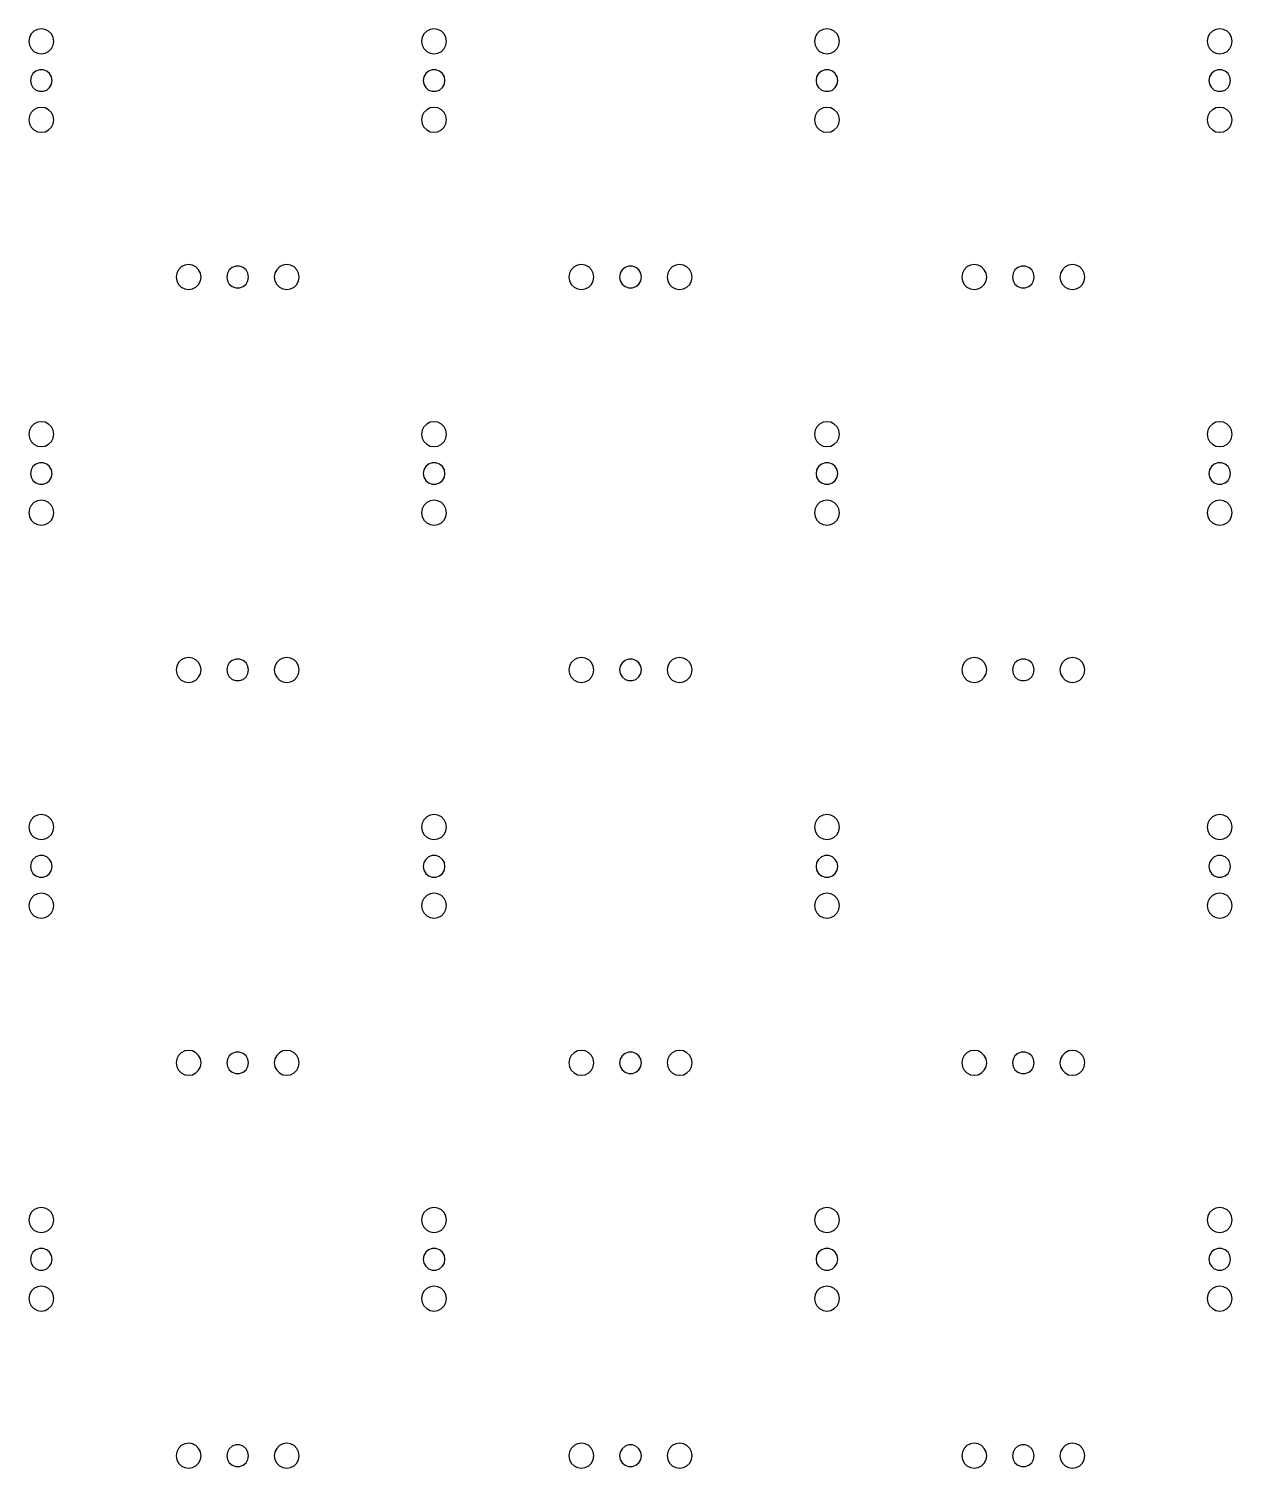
# Model space of a CAD drawing. Extents: x 218 to 2830, y 49 to 1501.
# Drawn here: x 218 to 830, y 769 to 1501 of the extents above; entities that cross this region are included whole.
import ezdxf

# ---------------------------------------------------------------- set-up
doc = ezdxf.new("R2010")
doc.units = 0
doc.layers.get('0').update_dxf_attribs({"linetype": 'CONTINUOUS'})

msp = doc.modelspace()

# ---------------------------------------------------------------- linework, layer by layer
for points in [[(225.962, 1488.96), (227.732, 1489.86), (229.137, 1491.27), (230.039, 1493.04), (230.35, 1495), (230.039, 1496.96), (229.137, 1498.73), (227.732, 1500.14), (225.962, 1501.04), (224, 1501.35), (222.038, 1501.04), (220.268, 1500.14), (218.863, 1498.73), (217.961, 1496.96), (217.65, 1495), (217.961, 1493.04), (218.863, 1491.27), (220.268, 1489.86), (222.038, 1488.96), (224, 1488.65)], [(425.962, 1488.96), (427.732, 1489.86), (429.137, 1491.27), (430.039, 1493.04), (430.35, 1495), (430.039, 1496.96), (429.137, 1498.73), (427.732, 1500.14), (425.962, 1501.04), (424, 1501.35), (422.038, 1501.04), (420.268, 1500.14), (418.863, 1498.73), (417.961, 1496.96), (417.65, 1495), (417.961, 1493.04), (418.863, 1491.27), (420.268, 1489.86), (422.038, 1488.96), (424, 1488.65)], [(625.962, 1488.96), (627.732, 1489.86), (629.137, 1491.27), (630.039, 1493.04), (630.35, 1495), (630.039, 1496.96), (629.137, 1498.73), (627.732, 1500.14), (625.962, 1501.04), (624, 1501.35), (622.038, 1501.04), (620.268, 1500.14), (618.863, 1498.73), (617.961, 1496.96), (617.65, 1495), (617.961, 1493.04), (618.863, 1491.27), (620.268, 1489.86), (622.038, 1488.96), (624, 1488.65)], [(825.962, 1488.96), (827.732, 1489.86), (829.137, 1491.27), (830.039, 1493.04), (830.35, 1495), (830.039, 1496.96), (829.137, 1498.73), (827.732, 1500.14), (825.962, 1501.04), (824, 1501.35), (822.038, 1501.04), (820.268, 1500.14), (818.863, 1498.73), (817.961, 1496.96), (817.65, 1495), (817.961, 1493.04), (818.863, 1491.27), (820.268, 1489.86), (822.038, 1488.96), (824, 1488.65)], [(226.778, 1470.19), (228.256, 1471.43), (229.221, 1473.1), (229.556, 1475), (229.221, 1476.9), (228.256, 1478.57), (226.778, 1479.81), (224.965, 1480.47), (223.035, 1480.47), (221.222, 1479.81), (219.744, 1478.57), (218.779, 1476.9), (218.444, 1475), (218.779, 1473.1), (219.744, 1471.43), (221.222, 1470.19), (223.035, 1469.53), (224.965, 1469.53)], [(426.778, 1470.19), (428.256, 1471.43), (429.221, 1473.1), (429.556, 1475), (429.221, 1476.9), (428.256, 1478.57), (426.778, 1479.81), (424.965, 1480.47), (423.035, 1480.47), (421.222, 1479.81), (419.744, 1478.57), (418.779, 1476.9), (418.444, 1475), (418.779, 1473.1), (419.744, 1471.43), (421.222, 1470.19), (423.035, 1469.53), (424.965, 1469.53)], [(626.778, 1470.19), (628.256, 1471.43), (629.221, 1473.1), (629.556, 1475), (629.221, 1476.9), (628.256, 1478.57), (626.778, 1479.81), (624.965, 1480.47), (623.035, 1480.47), (621.222, 1479.81), (619.744, 1478.57), (618.779, 1476.9), (618.444, 1475), (618.779, 1473.1), (619.744, 1471.43), (621.222, 1470.19), (623.035, 1469.53), (624.965, 1469.53)], [(826.778, 1470.19), (828.256, 1471.43), (829.221, 1473.1), (829.556, 1475), (829.221, 1476.9), (828.256, 1478.57), (826.778, 1479.81), (824.965, 1480.47), (823.035, 1480.47), (821.222, 1479.81), (819.744, 1478.57), (818.779, 1476.9), (818.444, 1475), (818.779, 1473.1), (819.744, 1471.43), (821.222, 1470.19), (823.035, 1469.53), (824.965, 1469.53)], [(225.962, 1448.96), (227.732, 1449.86), (229.137, 1451.27), (230.039, 1453.04), (230.35, 1455), (230.039, 1456.96), (229.137, 1458.73), (227.732, 1460.14), (225.962, 1461.04), (224, 1461.35), (222.038, 1461.04), (220.268, 1460.14), (218.863, 1458.73), (217.961, 1456.96), (217.65, 1455), (217.961, 1453.04), (218.863, 1451.27), (220.268, 1449.86), (222.038, 1448.96), (224, 1448.65)], [(425.962, 1448.96), (427.732, 1449.86), (429.137, 1451.27), (430.039, 1453.04), (430.35, 1455), (430.039, 1456.96), (429.137, 1458.73), (427.732, 1460.14), (425.962, 1461.04), (424, 1461.35), (422.038, 1461.04), (420.268, 1460.14), (418.863, 1458.73), (417.961, 1456.96), (417.65, 1455), (417.961, 1453.04), (418.863, 1451.27), (420.268, 1449.86), (422.038, 1448.96), (424, 1448.65)], [(625.962, 1448.96), (627.732, 1449.86), (629.137, 1451.27), (630.039, 1453.04), (630.35, 1455), (630.039, 1456.96), (629.137, 1458.73), (627.732, 1460.14), (625.962, 1461.04), (624, 1461.35), (622.038, 1461.04), (620.268, 1460.14), (618.863, 1458.73), (617.961, 1456.96), (617.65, 1455), (617.961, 1453.04), (618.863, 1451.27), (620.268, 1449.86), (622.038, 1448.96), (624, 1448.65)], [(825.962, 1448.96), (827.732, 1449.86), (829.137, 1451.27), (830.039, 1453.04), (830.35, 1455), (830.039, 1456.96), (829.137, 1458.73), (827.732, 1460.14), (825.962, 1461.04), (824, 1461.35), (822.038, 1461.04), (820.268, 1460.14), (818.863, 1458.73), (817.961, 1456.96), (817.65, 1455), (817.961, 1453.04), (818.863, 1451.27), (820.268, 1449.86), (822.038, 1448.96), (824, 1448.65)], [(300.962, 1368.96), (302.732, 1369.86), (304.137, 1371.27), (305.039, 1373.04), (305.35, 1375), (305.039, 1376.96), (304.137, 1378.73), (302.732, 1380.14), (300.962, 1381.04), (299, 1381.35), (297.038, 1381.04), (295.268, 1380.14), (293.863, 1378.73), (292.961, 1376.96), (292.65, 1375), (292.961, 1373.04), (293.863, 1371.27), (295.268, 1369.86), (297.038, 1368.96), (299, 1368.65)], [(326.778, 1370.19), (328.256, 1371.43), (329.221, 1373.1), (329.556, 1375), (329.221, 1376.9), (328.256, 1378.57), (326.778, 1379.81), (324.965, 1380.47), (323.035, 1380.47), (321.222, 1379.81), (319.744, 1378.57), (318.779, 1376.9), (318.444, 1375), (318.779, 1373.1), (319.744, 1371.43), (321.222, 1370.19), (323.035, 1369.53), (324.965, 1369.53)], [(350.962, 1368.96), (352.732, 1369.86), (354.137, 1371.27), (355.039, 1373.04), (355.35, 1375), (355.039, 1376.96), (354.137, 1378.73), (352.732, 1380.14), (350.962, 1381.04), (349, 1381.35), (347.038, 1381.04), (345.268, 1380.14), (343.863, 1378.73), (342.961, 1376.96), (342.65, 1375), (342.961, 1373.04), (343.863, 1371.27), (345.268, 1369.86), (347.038, 1368.96), (349, 1368.65)], [(500.962, 1368.96), (502.732, 1369.86), (504.137, 1371.27), (505.039, 1373.04), (505.35, 1375), (505.039, 1376.96), (504.137, 1378.73), (502.732, 1380.14), (500.962, 1381.04), (499, 1381.35), (497.038, 1381.04), (495.268, 1380.14), (493.863, 1378.73), (492.961, 1376.96), (492.65, 1375), (492.961, 1373.04), (493.863, 1371.27), (495.268, 1369.86), (497.038, 1368.96), (499, 1368.65)], [(526.778, 1370.19), (528.256, 1371.43), (529.221, 1373.1), (529.556, 1375), (529.221, 1376.9), (528.256, 1378.57), (526.778, 1379.81), (524.965, 1380.47), (523.035, 1380.47), (521.222, 1379.81), (519.744, 1378.57), (518.779, 1376.9), (518.444, 1375), (518.779, 1373.1), (519.744, 1371.43), (521.222, 1370.19), (523.035, 1369.53), (524.965, 1369.53)], [(550.962, 1368.96), (552.732, 1369.86), (554.137, 1371.27), (555.039, 1373.04), (555.35, 1375), (555.039, 1376.96), (554.137, 1378.73), (552.732, 1380.14), (550.962, 1381.04), (549, 1381.35), (547.038, 1381.04), (545.268, 1380.14), (543.863, 1378.73), (542.961, 1376.96), (542.65, 1375), (542.961, 1373.04), (543.863, 1371.27), (545.268, 1369.86), (547.038, 1368.96), (549, 1368.65)], [(700.962, 1368.96), (702.732, 1369.86), (704.137, 1371.27), (705.039, 1373.04), (705.35, 1375), (705.039, 1376.96), (704.137, 1378.73), (702.732, 1380.14), (700.962, 1381.04), (699, 1381.35), (697.038, 1381.04), (695.268, 1380.14), (693.863, 1378.73), (692.961, 1376.96), (692.65, 1375), (692.961, 1373.04), (693.863, 1371.27), (695.268, 1369.86), (697.038, 1368.96), (699, 1368.65)], [(726.778, 1370.19), (728.256, 1371.43), (729.221, 1373.1), (729.556, 1375), (729.221, 1376.9), (728.256, 1378.57), (726.778, 1379.81), (724.965, 1380.47), (723.035, 1380.47), (721.222, 1379.81), (719.744, 1378.57), (718.779, 1376.9), (718.444, 1375), (718.779, 1373.1), (719.744, 1371.43), (721.222, 1370.19), (723.035, 1369.53), (724.965, 1369.53)], [(750.962, 1368.96), (752.732, 1369.86), (754.137, 1371.27), (755.039, 1373.04), (755.35, 1375), (755.039, 1376.96), (754.137, 1378.73), (752.732, 1380.14), (750.962, 1381.04), (749, 1381.35), (747.038, 1381.04), (745.268, 1380.14), (743.863, 1378.73), (742.961, 1376.96), (742.65, 1375), (742.961, 1373.04), (743.863, 1371.27), (745.268, 1369.86), (747.038, 1368.96), (749, 1368.65)], [(225.962, 1288.96), (227.732, 1289.86), (229.137, 1291.27), (230.039, 1293.04), (230.35, 1295), (230.039, 1296.96), (229.137, 1298.73), (227.732, 1300.14), (225.962, 1301.04), (224, 1301.35), (222.038, 1301.04), (220.268, 1300.14), (218.863, 1298.73), (217.961, 1296.96), (217.65, 1295), (217.961, 1293.04), (218.863, 1291.27), (220.268, 1289.86), (222.038, 1288.96), (224, 1288.65)], [(425.962, 1288.96), (427.732, 1289.86), (429.137, 1291.27), (430.039, 1293.04), (430.35, 1295), (430.039, 1296.96), (429.137, 1298.73), (427.732, 1300.14), (425.962, 1301.04), (424, 1301.35), (422.038, 1301.04), (420.268, 1300.14), (418.863, 1298.73), (417.961, 1296.96), (417.65, 1295), (417.961, 1293.04), (418.863, 1291.27), (420.268, 1289.86), (422.038, 1288.96), (424, 1288.65)], [(625.962, 1288.96), (627.732, 1289.86), (629.137, 1291.27), (630.039, 1293.04), (630.35, 1295), (630.039, 1296.96), (629.137, 1298.73), (627.732, 1300.14), (625.962, 1301.04), (624, 1301.35), (622.038, 1301.04), (620.268, 1300.14), (618.863, 1298.73), (617.961, 1296.96), (617.65, 1295), (617.961, 1293.04), (618.863, 1291.27), (620.268, 1289.86), (622.038, 1288.96), (624, 1288.65)], [(825.962, 1288.96), (827.732, 1289.86), (829.137, 1291.27), (830.039, 1293.04), (830.35, 1295), (830.039, 1296.96), (829.137, 1298.73), (827.732, 1300.14), (825.962, 1301.04), (824, 1301.35), (822.038, 1301.04), (820.268, 1300.14), (818.863, 1298.73), (817.961, 1296.96), (817.65, 1295), (817.961, 1293.04), (818.863, 1291.27), (820.268, 1289.86), (822.038, 1288.96), (824, 1288.65)], [(226.778, 1270.19), (228.256, 1271.43), (229.221, 1273.1), (229.556, 1275), (229.221, 1276.9), (228.256, 1278.57), (226.778, 1279.81), (224.965, 1280.47), (223.035, 1280.47), (221.222, 1279.81), (219.744, 1278.57), (218.779, 1276.9), (218.444, 1275), (218.779, 1273.1), (219.744, 1271.43), (221.222, 1270.19), (223.035, 1269.53), (224.965, 1269.53)], [(426.778, 1270.19), (428.256, 1271.43), (429.221, 1273.1), (429.556, 1275), (429.221, 1276.9), (428.256, 1278.57), (426.778, 1279.81), (424.965, 1280.47), (423.035, 1280.47), (421.222, 1279.81), (419.744, 1278.57), (418.779, 1276.9), (418.444, 1275), (418.779, 1273.1), (419.744, 1271.43), (421.222, 1270.19), (423.035, 1269.53), (424.965, 1269.53)], [(626.778, 1270.19), (628.256, 1271.43), (629.221, 1273.1), (629.556, 1275), (629.221, 1276.9), (628.256, 1278.57), (626.778, 1279.81), (624.965, 1280.47), (623.035, 1280.47), (621.222, 1279.81), (619.744, 1278.57), (618.779, 1276.9), (618.444, 1275), (618.779, 1273.1), (619.744, 1271.43), (621.222, 1270.19), (623.035, 1269.53), (624.965, 1269.53)], [(826.778, 1270.19), (828.256, 1271.43), (829.221, 1273.1), (829.556, 1275), (829.221, 1276.9), (828.256, 1278.57), (826.778, 1279.81), (824.965, 1280.47), (823.035, 1280.47), (821.222, 1279.81), (819.744, 1278.57), (818.779, 1276.9), (818.444, 1275), (818.779, 1273.1), (819.744, 1271.43), (821.222, 1270.19), (823.035, 1269.53), (824.965, 1269.53)], [(225.962, 1248.96), (227.732, 1249.86), (229.137, 1251.27), (230.039, 1253.04), (230.35, 1255), (230.039, 1256.96), (229.137, 1258.73), (227.732, 1260.14), (225.962, 1261.04), (224, 1261.35), (222.038, 1261.04), (220.268, 1260.14), (218.863, 1258.73), (217.961, 1256.96), (217.65, 1255), (217.961, 1253.04), (218.863, 1251.27), (220.268, 1249.86), (222.038, 1248.96), (224, 1248.65)], [(425.962, 1248.96), (427.732, 1249.86), (429.137, 1251.27), (430.039, 1253.04), (430.35, 1255), (430.039, 1256.96), (429.137, 1258.73), (427.732, 1260.14), (425.962, 1261.04), (424, 1261.35), (422.038, 1261.04), (420.268, 1260.14), (418.863, 1258.73), (417.961, 1256.96), (417.65, 1255), (417.961, 1253.04), (418.863, 1251.27), (420.268, 1249.86), (422.038, 1248.96), (424, 1248.65)], [(625.962, 1248.96), (627.732, 1249.86), (629.137, 1251.27), (630.039, 1253.04), (630.35, 1255), (630.039, 1256.96), (629.137, 1258.73), (627.732, 1260.14), (625.962, 1261.04), (624, 1261.35), (622.038, 1261.04), (620.268, 1260.14), (618.863, 1258.73), (617.961, 1256.96), (617.65, 1255), (617.961, 1253.04), (618.863, 1251.27), (620.268, 1249.86), (622.038, 1248.96), (624, 1248.65)], [(825.962, 1248.96), (827.732, 1249.86), (829.137, 1251.27), (830.039, 1253.04), (830.35, 1255), (830.039, 1256.96), (829.137, 1258.73), (827.732, 1260.14), (825.962, 1261.04), (824, 1261.35), (822.038, 1261.04), (820.268, 1260.14), (818.863, 1258.73), (817.961, 1256.96), (817.65, 1255), (817.961, 1253.04), (818.863, 1251.27), (820.268, 1249.86), (822.038, 1248.96), (824, 1248.65)], [(300.962, 1168.96), (302.732, 1169.86), (304.137, 1171.27), (305.039, 1173.04), (305.35, 1175), (305.039, 1176.96), (304.137, 1178.73), (302.732, 1180.14), (300.962, 1181.04), (299, 1181.35), (297.038, 1181.04), (295.268, 1180.14), (293.863, 1178.73), (292.961, 1176.96), (292.65, 1175), (292.961, 1173.04), (293.863, 1171.27), (295.268, 1169.86), (297.038, 1168.96), (299, 1168.65)], [(326.778, 1170.19), (328.256, 1171.43), (329.221, 1173.1), (329.556, 1175), (329.221, 1176.9), (328.256, 1178.57), (326.778, 1179.81), (324.965, 1180.47), (323.035, 1180.47), (321.222, 1179.81), (319.744, 1178.57), (318.779, 1176.9), (318.444, 1175), (318.779, 1173.1), (319.744, 1171.43), (321.222, 1170.19), (323.035, 1169.53), (324.965, 1169.53)], [(350.962, 1168.96), (352.732, 1169.86), (354.137, 1171.27), (355.039, 1173.04), (355.35, 1175), (355.039, 1176.96), (354.137, 1178.73), (352.732, 1180.14), (350.962, 1181.04), (349, 1181.35), (347.038, 1181.04), (345.268, 1180.14), (343.863, 1178.73), (342.961, 1176.96), (342.65, 1175), (342.961, 1173.04), (343.863, 1171.27), (345.268, 1169.86), (347.038, 1168.96), (349, 1168.65)], [(500.962, 1168.96), (502.732, 1169.86), (504.137, 1171.27), (505.039, 1173.04), (505.35, 1175), (505.039, 1176.96), (504.137, 1178.73), (502.732, 1180.14), (500.962, 1181.04), (499, 1181.35), (497.038, 1181.04), (495.268, 1180.14), (493.863, 1178.73), (492.961, 1176.96), (492.65, 1175), (492.961, 1173.04), (493.863, 1171.27), (495.268, 1169.86), (497.038, 1168.96), (499, 1168.65)], [(526.778, 1170.19), (528.256, 1171.43), (529.221, 1173.1), (529.556, 1175), (529.221, 1176.9), (528.256, 1178.57), (526.778, 1179.81), (524.965, 1180.47), (523.035, 1180.47), (521.222, 1179.81), (519.744, 1178.57), (518.779, 1176.9), (518.444, 1175), (518.779, 1173.1), (519.744, 1171.43), (521.222, 1170.19), (523.035, 1169.53), (524.965, 1169.53)], [(550.962, 1168.96), (552.732, 1169.86), (554.137, 1171.27), (555.039, 1173.04), (555.35, 1175), (555.039, 1176.96), (554.137, 1178.73), (552.732, 1180.14), (550.962, 1181.04), (549, 1181.35), (547.038, 1181.04), (545.268, 1180.14), (543.863, 1178.73), (542.961, 1176.96), (542.65, 1175), (542.961, 1173.04), (543.863, 1171.27), (545.268, 1169.86), (547.038, 1168.96), (549, 1168.65)], [(700.962, 1168.96), (702.732, 1169.86), (704.137, 1171.27), (705.039, 1173.04), (705.35, 1175), (705.039, 1176.96), (704.137, 1178.73), (702.732, 1180.14), (700.962, 1181.04), (699, 1181.35), (697.038, 1181.04), (695.268, 1180.14), (693.863, 1178.73), (692.961, 1176.96), (692.65, 1175), (692.961, 1173.04), (693.863, 1171.27), (695.268, 1169.86), (697.038, 1168.96), (699, 1168.65)], [(726.778, 1170.19), (728.256, 1171.43), (729.221, 1173.1), (729.556, 1175), (729.221, 1176.9), (728.256, 1178.57), (726.778, 1179.81), (724.965, 1180.47), (723.035, 1180.47), (721.222, 1179.81), (719.744, 1178.57), (718.779, 1176.9), (718.444, 1175), (718.779, 1173.1), (719.744, 1171.43), (721.222, 1170.19), (723.035, 1169.53), (724.965, 1169.53)], [(750.962, 1168.96), (752.732, 1169.86), (754.137, 1171.27), (755.039, 1173.04), (755.35, 1175), (755.039, 1176.96), (754.137, 1178.73), (752.732, 1180.14), (750.962, 1181.04), (749, 1181.35), (747.038, 1181.04), (745.268, 1180.14), (743.863, 1178.73), (742.961, 1176.96), (742.65, 1175), (742.961, 1173.04), (743.863, 1171.27), (745.268, 1169.86), (747.038, 1168.96), (749, 1168.65)], [(225.962, 1088.96), (227.732, 1089.86), (229.137, 1091.27), (230.039, 1093.04), (230.35, 1095), (230.039, 1096.96), (229.137, 1098.73), (227.732, 1100.14), (225.962, 1101.04), (224, 1101.35), (222.038, 1101.04), (220.268, 1100.14), (218.863, 1098.73), (217.961, 1096.96), (217.65, 1095), (217.961, 1093.04), (218.863, 1091.27), (220.268, 1089.86), (222.038, 1088.96), (224, 1088.65)], [(425.962, 1088.96), (427.732, 1089.86), (429.137, 1091.27), (430.039, 1093.04), (430.35, 1095), (430.039, 1096.96), (429.137, 1098.73), (427.732, 1100.14), (425.962, 1101.04), (424, 1101.35), (422.038, 1101.04), (420.268, 1100.14), (418.863, 1098.73), (417.961, 1096.96), (417.65, 1095), (417.961, 1093.04), (418.863, 1091.27), (420.268, 1089.86), (422.038, 1088.96), (424, 1088.65)], [(625.962, 1088.96), (627.732, 1089.86), (629.137, 1091.27), (630.039, 1093.04), (630.35, 1095), (630.039, 1096.96), (629.137, 1098.73), (627.732, 1100.14), (625.962, 1101.04), (624, 1101.35), (622.038, 1101.04), (620.268, 1100.14), (618.863, 1098.73), (617.961, 1096.96), (617.65, 1095), (617.961, 1093.04), (618.863, 1091.27), (620.268, 1089.86), (622.038, 1088.96), (624, 1088.65)], [(825.962, 1088.96), (827.732, 1089.86), (829.137, 1091.27), (830.039, 1093.04), (830.35, 1095), (830.039, 1096.96), (829.137, 1098.73), (827.732, 1100.14), (825.962, 1101.04), (824, 1101.35), (822.038, 1101.04), (820.268, 1100.14), (818.863, 1098.73), (817.961, 1096.96), (817.65, 1095), (817.961, 1093.04), (818.863, 1091.27), (820.268, 1089.86), (822.038, 1088.96), (824, 1088.65)], [(226.778, 1070.19), (228.256, 1071.43), (229.221, 1073.1), (229.556, 1075), (229.221, 1076.9), (228.256, 1078.57), (226.778, 1079.81), (224.965, 1080.47), (223.035, 1080.47), (221.222, 1079.81), (219.744, 1078.57), (218.779, 1076.9), (218.444, 1075), (218.779, 1073.1), (219.744, 1071.43), (221.222, 1070.19), (223.035, 1069.53), (224.965, 1069.53)], [(426.778, 1070.19), (428.256, 1071.43), (429.221, 1073.1), (429.556, 1075), (429.221, 1076.9), (428.256, 1078.57), (426.778, 1079.81), (424.965, 1080.47), (423.035, 1080.47), (421.222, 1079.81), (419.744, 1078.57), (418.779, 1076.9), (418.444, 1075), (418.779, 1073.1), (419.744, 1071.43), (421.222, 1070.19), (423.035, 1069.53), (424.965, 1069.53)], [(626.778, 1070.19), (628.256, 1071.43), (629.221, 1073.1), (629.556, 1075), (629.221, 1076.9), (628.256, 1078.57), (626.778, 1079.81), (624.965, 1080.47), (623.035, 1080.47), (621.222, 1079.81), (619.744, 1078.57), (618.779, 1076.9), (618.444, 1075), (618.779, 1073.1), (619.744, 1071.43), (621.222, 1070.19), (623.035, 1069.53), (624.965, 1069.53)], [(826.778, 1070.19), (828.256, 1071.43), (829.221, 1073.1), (829.556, 1075), (829.221, 1076.9), (828.256, 1078.57), (826.778, 1079.81), (824.965, 1080.47), (823.035, 1080.47), (821.222, 1079.81), (819.744, 1078.57), (818.779, 1076.9), (818.444, 1075), (818.779, 1073.1), (819.744, 1071.43), (821.222, 1070.19), (823.035, 1069.53), (824.965, 1069.53)], [(225.962, 1048.96), (227.732, 1049.86), (229.137, 1051.27), (230.039, 1053.04), (230.35, 1055), (230.039, 1056.96), (229.137, 1058.73), (227.732, 1060.14), (225.962, 1061.04), (224, 1061.35), (222.038, 1061.04), (220.268, 1060.14), (218.863, 1058.73), (217.961, 1056.96), (217.65, 1055), (217.961, 1053.04), (218.863, 1051.27), (220.268, 1049.86), (222.038, 1048.96), (224, 1048.65)], [(425.962, 1048.96), (427.732, 1049.86), (429.137, 1051.27), (430.039, 1053.04), (430.35, 1055), (430.039, 1056.96), (429.137, 1058.73), (427.732, 1060.14), (425.962, 1061.04), (424, 1061.35), (422.038, 1061.04), (420.268, 1060.14), (418.863, 1058.73), (417.961, 1056.96), (417.65, 1055), (417.961, 1053.04), (418.863, 1051.27), (420.268, 1049.86), (422.038, 1048.96), (424, 1048.65)], [(625.962, 1048.96), (627.732, 1049.86), (629.137, 1051.27), (630.039, 1053.04), (630.35, 1055), (630.039, 1056.96), (629.137, 1058.73), (627.732, 1060.14), (625.962, 1061.04), (624, 1061.35), (622.038, 1061.04), (620.268, 1060.14), (618.863, 1058.73), (617.961, 1056.96), (617.65, 1055), (617.961, 1053.04), (618.863, 1051.27), (620.268, 1049.86), (622.038, 1048.96), (624, 1048.65)], [(825.962, 1048.96), (827.732, 1049.86), (829.137, 1051.27), (830.039, 1053.04), (830.35, 1055), (830.039, 1056.96), (829.137, 1058.73), (827.732, 1060.14), (825.962, 1061.04), (824, 1061.35), (822.038, 1061.04), (820.268, 1060.14), (818.863, 1058.73), (817.961, 1056.96), (817.65, 1055), (817.961, 1053.04), (818.863, 1051.27), (820.268, 1049.86), (822.038, 1048.96), (824, 1048.65)], [(300.962, 968.961), (302.732, 969.863), (304.137, 971.268), (305.039, 973.038), (305.35, 975), (305.039, 976.962), (304.137, 978.732), (302.732, 980.137), (300.962, 981.039), (299, 981.35), (297.038, 981.039), (295.268, 980.137), (293.863, 978.732), (292.961, 976.962), (292.65, 975), (292.961, 973.038), (293.863, 971.268), (295.268, 969.863), (297.038, 968.961), (299, 968.65)], [(326.778, 970.188), (328.256, 971.429), (329.221, 973.1), (329.556, 975), (329.221, 976.9), (328.256, 978.571), (326.778, 979.812), (324.965, 980.472), (323.035, 980.472), (321.222, 979.812), (319.744, 978.571), (318.779, 976.9), (318.444, 975), (318.779, 973.1), (319.744, 971.429), (321.222, 970.188), (323.035, 969.528), (324.965, 969.528)], [(350.962, 968.961), (352.732, 969.863), (354.137, 971.268), (355.039, 973.038), (355.35, 975), (355.039, 976.962), (354.137, 978.732), (352.732, 980.137), (350.962, 981.039), (349, 981.35), (347.038, 981.039), (345.268, 980.137), (343.863, 978.732), (342.961, 976.962), (342.65, 975), (342.961, 973.038), (343.863, 971.268), (345.268, 969.863), (347.038, 968.961), (349, 968.65)], [(500.962, 968.961), (502.732, 969.863), (504.137, 971.268), (505.039, 973.038), (505.35, 975), (505.039, 976.962), (504.137, 978.732), (502.732, 980.137), (500.962, 981.039), (499, 981.35), (497.038, 981.039), (495.268, 980.137), (493.863, 978.732), (492.961, 976.962), (492.65, 975), (492.961, 973.038), (493.863, 971.268), (495.268, 969.863), (497.038, 968.961), (499, 968.65)], [(526.778, 970.188), (528.256, 971.429), (529.221, 973.1), (529.556, 975), (529.221, 976.9), (528.256, 978.571), (526.778, 979.812), (524.965, 980.472), (523.035, 980.472), (521.222, 979.812), (519.744, 978.571), (518.779, 976.9), (518.444, 975), (518.779, 973.1), (519.744, 971.429), (521.222, 970.188), (523.035, 969.528), (524.965, 969.528)], [(550.962, 968.961), (552.732, 969.863), (554.137, 971.268), (555.039, 973.038), (555.35, 975), (555.039, 976.962), (554.137, 978.732), (552.732, 980.137), (550.962, 981.039), (549, 981.35), (547.038, 981.039), (545.268, 980.137), (543.863, 978.732), (542.961, 976.962), (542.65, 975), (542.961, 973.038), (543.863, 971.268), (545.268, 969.863), (547.038, 968.961), (549, 968.65)], [(700.962, 968.961), (702.732, 969.863), (704.137, 971.268), (705.039, 973.038), (705.35, 975), (705.039, 976.962), (704.137, 978.732), (702.732, 980.137), (700.962, 981.039), (699, 981.35), (697.038, 981.039), (695.268, 980.137), (693.863, 978.732), (692.961, 976.962), (692.65, 975), (692.961, 973.038), (693.863, 971.268), (695.268, 969.863), (697.038, 968.961), (699, 968.65)], [(726.778, 970.188), (728.256, 971.429), (729.221, 973.1), (729.556, 975), (729.221, 976.9), (728.256, 978.571), (726.778, 979.812), (724.965, 980.472), (723.035, 980.472), (721.222, 979.812), (719.744, 978.571), (718.779, 976.9), (718.444, 975), (718.779, 973.1), (719.744, 971.429), (721.222, 970.188), (723.035, 969.528), (724.965, 969.528)], [(750.962, 968.961), (752.732, 969.863), (754.137, 971.268), (755.039, 973.038), (755.35, 975), (755.039, 976.962), (754.137, 978.732), (752.732, 980.137), (750.962, 981.039), (749, 981.35), (747.038, 981.039), (745.268, 980.137), (743.863, 978.732), (742.961, 976.962), (742.65, 975), (742.961, 973.038), (743.863, 971.268), (745.268, 969.863), (747.038, 968.961), (749, 968.65)], [(225.962, 888.961), (227.732, 889.863), (229.137, 891.268), (230.039, 893.038), (230.35, 895), (230.039, 896.962), (229.137, 898.732), (227.732, 900.137), (225.962, 901.039), (224, 901.35), (222.038, 901.039), (220.268, 900.137), (218.863, 898.732), (217.961, 896.962), (217.65, 895), (217.961, 893.038), (218.863, 891.268), (220.268, 889.863), (222.038, 888.961), (224, 888.65)], [(425.962, 888.961), (427.732, 889.863), (429.137, 891.268), (430.039, 893.038), (430.35, 895), (430.039, 896.962), (429.137, 898.732), (427.732, 900.137), (425.962, 901.039), (424, 901.35), (422.038, 901.039), (420.268, 900.137), (418.863, 898.732), (417.961, 896.962), (417.65, 895), (417.961, 893.038), (418.863, 891.268), (420.268, 889.863), (422.038, 888.961), (424, 888.65)], [(625.962, 888.961), (627.732, 889.863), (629.137, 891.268), (630.039, 893.038), (630.35, 895), (630.039, 896.962), (629.137, 898.732), (627.732, 900.137), (625.962, 901.039), (624, 901.35), (622.038, 901.039), (620.268, 900.137), (618.863, 898.732), (617.961, 896.962), (617.65, 895), (617.961, 893.038), (618.863, 891.268), (620.268, 889.863), (622.038, 888.961), (624, 888.65)], [(825.962, 888.961), (827.732, 889.863), (829.137, 891.268), (830.039, 893.038), (830.35, 895), (830.039, 896.962), (829.137, 898.732), (827.732, 900.137), (825.962, 901.039), (824, 901.35), (822.038, 901.039), (820.268, 900.137), (818.863, 898.732), (817.961, 896.962), (817.65, 895), (817.961, 893.038), (818.863, 891.268), (820.268, 889.863), (822.038, 888.961), (824, 888.65)], [(226.778, 870.188), (228.256, 871.429), (229.221, 873.1), (229.556, 875), (229.221, 876.9), (228.256, 878.571), (226.778, 879.812), (224.965, 880.472), (223.035, 880.472), (221.222, 879.812), (219.744, 878.571), (218.779, 876.9), (218.444, 875), (218.779, 873.1), (219.744, 871.429), (221.222, 870.188), (223.035, 869.528), (224.965, 869.528)], [(426.778, 870.188), (428.256, 871.429), (429.221, 873.1), (429.556, 875), (429.221, 876.9), (428.256, 878.571), (426.778, 879.812), (424.965, 880.472), (423.035, 880.472), (421.222, 879.812), (419.744, 878.571), (418.779, 876.9), (418.444, 875), (418.779, 873.1), (419.744, 871.429), (421.222, 870.188), (423.035, 869.528), (424.965, 869.528)], [(626.778, 870.188), (628.256, 871.429), (629.221, 873.1), (629.556, 875), (629.221, 876.9), (628.256, 878.571), (626.778, 879.812), (624.965, 880.472), (623.035, 880.472), (621.222, 879.812), (619.744, 878.571), (618.779, 876.9), (618.444, 875), (618.779, 873.1), (619.744, 871.429), (621.222, 870.188), (623.035, 869.528), (624.965, 869.528)], [(826.778, 870.188), (828.256, 871.429), (829.221, 873.1), (829.556, 875), (829.221, 876.9), (828.256, 878.571), (826.778, 879.812), (824.965, 880.472), (823.035, 880.472), (821.222, 879.812), (819.744, 878.571), (818.779, 876.9), (818.444, 875), (818.779, 873.1), (819.744, 871.429), (821.222, 870.188), (823.035, 869.528), (824.965, 869.528)], [(225.962, 848.961), (227.732, 849.863), (229.137, 851.268), (230.039, 853.038), (230.35, 855), (230.039, 856.962), (229.137, 858.732), (227.732, 860.137), (225.962, 861.039), (224, 861.35), (222.038, 861.039), (220.268, 860.137), (218.863, 858.732), (217.961, 856.962), (217.65, 855), (217.961, 853.038), (218.863, 851.268), (220.268, 849.863), (222.038, 848.961), (224, 848.65)], [(425.962, 848.961), (427.732, 849.863), (429.137, 851.268), (430.039, 853.038), (430.35, 855), (430.039, 856.962), (429.137, 858.732), (427.732, 860.137), (425.962, 861.039), (424, 861.35), (422.038, 861.039), (420.268, 860.137), (418.863, 858.732), (417.961, 856.962), (417.65, 855), (417.961, 853.038), (418.863, 851.268), (420.268, 849.863), (422.038, 848.961), (424, 848.65)], [(625.962, 848.961), (627.732, 849.863), (629.137, 851.268), (630.039, 853.038), (630.35, 855), (630.039, 856.962), (629.137, 858.732), (627.732, 860.137), (625.962, 861.039), (624, 861.35), (622.038, 861.039), (620.268, 860.137), (618.863, 858.732), (617.961, 856.962), (617.65, 855), (617.961, 853.038), (618.863, 851.268), (620.268, 849.863), (622.038, 848.961), (624, 848.65)], [(825.962, 848.961), (827.732, 849.863), (829.137, 851.268), (830.039, 853.038), (830.35, 855), (830.039, 856.962), (829.137, 858.732), (827.732, 860.137), (825.962, 861.039), (824, 861.35), (822.038, 861.039), (820.268, 860.137), (818.863, 858.732), (817.961, 856.962), (817.65, 855), (817.961, 853.038), (818.863, 851.268), (820.268, 849.863), (822.038, 848.961), (824, 848.65)], [(300.962, 768.961), (302.732, 769.863), (304.137, 771.268), (305.039, 773.038), (305.35, 775), (305.039, 776.962), (304.137, 778.732), (302.732, 780.137), (300.962, 781.039), (299, 781.35), (297.038, 781.039), (295.268, 780.137), (293.863, 778.732), (292.961, 776.962), (292.65, 775), (292.961, 773.038), (293.863, 771.268), (295.268, 769.863), (297.038, 768.961), (299, 768.65)], [(326.778, 770.188), (328.256, 771.429), (329.221, 773.1), (329.556, 775), (329.221, 776.9), (328.256, 778.571), (326.778, 779.812), (324.965, 780.472), (323.035, 780.472), (321.222, 779.812), (319.744, 778.571), (318.779, 776.9), (318.444, 775), (318.779, 773.1), (319.744, 771.429), (321.222, 770.188), (323.035, 769.528), (324.965, 769.528)], [(350.962, 768.961), (352.732, 769.863), (354.137, 771.268), (355.039, 773.038), (355.35, 775), (355.039, 776.962), (354.137, 778.732), (352.732, 780.137), (350.962, 781.039), (349, 781.35), (347.038, 781.039), (345.268, 780.137), (343.863, 778.732), (342.961, 776.962), (342.65, 775), (342.961, 773.038), (343.863, 771.268), (345.268, 769.863), (347.038, 768.961), (349, 768.65)], [(500.962, 768.961), (502.732, 769.863), (504.137, 771.268), (505.039, 773.038), (505.35, 775), (505.039, 776.962), (504.137, 778.732), (502.732, 780.137), (500.962, 781.039), (499, 781.35), (497.038, 781.039), (495.268, 780.137), (493.863, 778.732), (492.961, 776.962), (492.65, 775), (492.961, 773.038), (493.863, 771.268), (495.268, 769.863), (497.038, 768.961), (499, 768.65)], [(526.778, 770.188), (528.256, 771.429), (529.221, 773.1), (529.556, 775), (529.221, 776.9), (528.256, 778.571), (526.778, 779.812), (524.965, 780.472), (523.035, 780.472), (521.222, 779.812), (519.744, 778.571), (518.779, 776.9), (518.444, 775), (518.779, 773.1), (519.744, 771.429), (521.222, 770.188), (523.035, 769.528), (524.965, 769.528)], [(550.962, 768.961), (552.732, 769.863), (554.137, 771.268), (555.039, 773.038), (555.35, 775), (555.039, 776.962), (554.137, 778.732), (552.732, 780.137), (550.962, 781.039), (549, 781.35), (547.038, 781.039), (545.268, 780.137), (543.863, 778.732), (542.961, 776.962), (542.65, 775), (542.961, 773.038), (543.863, 771.268), (545.268, 769.863), (547.038, 768.961), (549, 768.65)], [(700.962, 768.961), (702.732, 769.863), (704.137, 771.268), (705.039, 773.038), (705.35, 775), (705.039, 776.962), (704.137, 778.732), (702.732, 780.137), (700.962, 781.039), (699, 781.35), (697.038, 781.039), (695.268, 780.137), (693.863, 778.732), (692.961, 776.962), (692.65, 775), (692.961, 773.038), (693.863, 771.268), (695.268, 769.863), (697.038, 768.961), (699, 768.65)], [(726.778, 770.188), (728.256, 771.429), (729.221, 773.1), (729.556, 775), (729.221, 776.9), (728.256, 778.571), (726.778, 779.812), (724.965, 780.472), (723.035, 780.472), (721.222, 779.812), (719.744, 778.571), (718.779, 776.9), (718.444, 775), (718.779, 773.1), (719.744, 771.429), (721.222, 770.188), (723.035, 769.528), (724.965, 769.528)], [(750.962, 768.961), (752.732, 769.863), (754.137, 771.268), (755.039, 773.038), (755.35, 775), (755.039, 776.962), (754.137, 778.732), (752.732, 780.137), (750.962, 781.039), (749, 781.35), (747.038, 781.039), (745.268, 780.137), (743.863, 778.732), (742.961, 776.962), (742.65, 775), (742.961, 773.038), (743.863, 771.268), (745.268, 769.863), (747.038, 768.961), (749, 768.65)]]:
    msp.add_lwpolyline(points, close=True)

doc.saveas('drawing.dxf')
